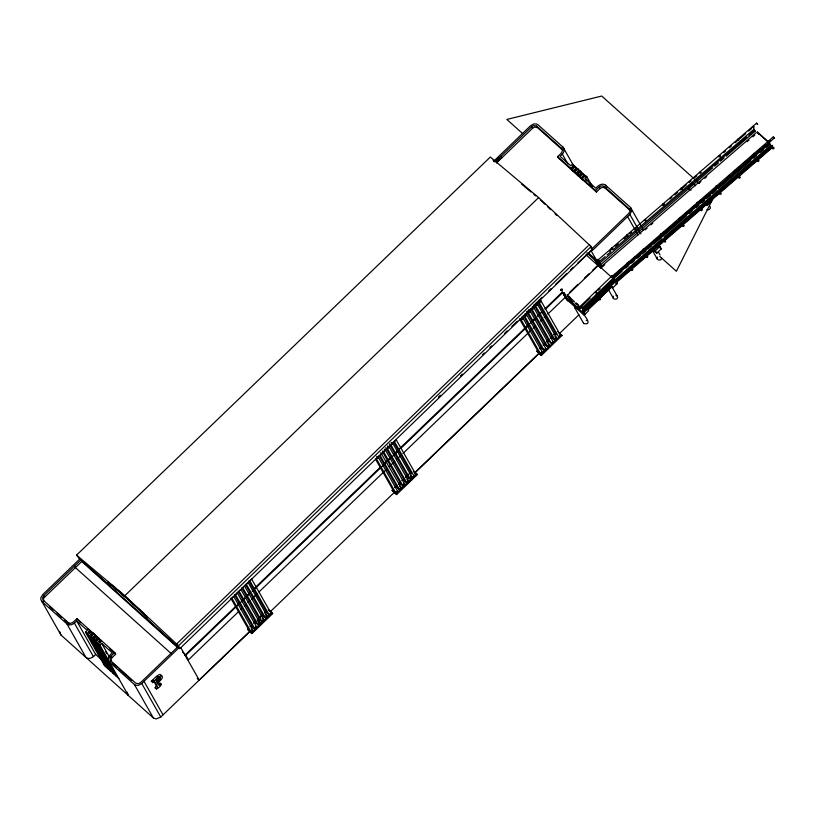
<?xml version="1.0" encoding="UTF-8"?>
<svg xmlns="http://www.w3.org/2000/svg" width="815" height="815" viewBox="0 0 815 815"><rect width="100%" height="100%" fill="white"/><g stroke="black" fill="none" stroke-linecap="round" stroke-linejoin="round"><path stroke-width="1.22" d="M59.811 631.768L60.962 635.017L153.393 717.964L156.256 718.962L160.779 717.027L249.828 631.462M127.201 692.241L128.352 695.49L99.848 645.083L98.381 643.758L101.539 640.712M574.534 306.216L574.789 307.815L583.723 323.535C599.687 327.009 566.191 295.804 565.141 296.691L565.59 297.485M579.954 306.878L580.942 307.764L581.502 306.583M615.794 283.121C615.661 285.332 618.891 282.815 616.639 282.479M682.43 188.622L681.768 189.426M701.297 172.373L700.207 173.208M700.727 209.801C700.747 212.216 703.875 209.068 701.348 209.2M739.083 139.559L738.421 140.363M755.108 153.913L754.221 154.758M768.576 141.392C769.37 139.008 771.459 142.482 768.963 142.044M614.459 280.778L614.113 280.533M769.075 142.727L769.676 143.379L769.238 143.032M754.792 130.899L755.026 131.297M599.219 261.309L599.412 261.778M611.851 276.621L773.191 136.971L773.863 137.46L774.25 138.122L613.237 277.019L612.055 275.755L579.547 306.99L580.728 308.253L579.608 307.011M613.165 276.988L612.055 275.755M773.17 137.022L774.25 138.122M770.358 144.958L770.725 145.467M613.349 296.232C611.423 300.246 619.359 300.114 617.291 296.161L611.107 285.474L602.254 293.991M657.338 257.102C655.484 260.647 662.473 261.37 661.515 257.54M678.64 218.736L679.262 218.145M718.728 156.113L719.981 155.543M738.767 177.171C738.095 179.545 741.935 177.252 739.521 176.733M772.63 147.902C772.274 150.714 775.89 147.077 772.956 147.596M153.607 680.861L156.297 685.721L155.145 687.952M161.146 675.808L160.952 674.851L159.76 674.372L156.826 676.012L151.325 681.218L152.731 682.573C155.227 679.313 156.806 685.435 157.621 687.269C153.006 692.027 164.773 684.519 159.862 683.133L158.344 684.243L157.672 683.683M712.84 198.829L676.379 271.273L659.722 256.358M159.923 678.498L160.433 677.764M561.667 289.773C562.839 287.664 559.365 290.303 561.178 290.201M599.341 298.81C598.353 301.723 602.682 298.351 599.524 298.667M631.462 269.317C630.209 271.731 634.63 269.796 632.063 269.042M682.797 225.276C681.544 227.701 685.965 225.755 683.398 225.011M757.614 160.372C756.463 163.041 760.904 160.392 758.001 160.137M564.744 294.714L564.174 294.918L564.795 294.266M563.98 293.074L563.42 293.308L564.011 292.565M596.998 260.892L598.088 262.226L596.998 260.892L756.514 123.157L757.604 124.481L756.514 123.157M575.268 167.554L572.568 164.08L570.765 165.812L560.058 156.256C562.696 154.453 566.048 150.164 563.063 147.189L537.971 124.766L536.392 123.931L533.743 123.941L530.585 125.714L493.656 161.288M600.93 268.054L591.058 250.714L592.413 249.41L592.811 250.103L629.842 214.427L631.747 210.79L630.586 207.54L605.494 185.117C602.214 182.509 597.945 185.545 595.857 188.245L585.15 178.679L586.963 176.937L585.486 175.622L582.317 178.668L583.397 180.553M99.848 645.083L101.661 643.341L112.338 652.927C109.699 654.73 106.347 659.009 109.322 661.984L134.363 684.457L135.942 685.293L138.591 685.283L141.749 683.52L178.831 647.884L79.269 558.397L80.868 559.976L43.786 595.612L42.512 598.037L43.287 600.207L68.328 622.67C71.598 625.034 74.929 620.449 76.865 618.575L114.803 652.611L115.669 654.15L111.431 658.367L110.911 661.26M80.471 559.284L81.745 561.515L44.662 597.15C42.095 597.986 44.764 603.905 43.287 600.207M114.803 652.611C113.071 654.302 108.008 657.624 110.677 660.68L135.718 683.153L138.54 683.704L140.649 682.532L177.731 646.896M159.292 679.262L156.551 681.717M590.417 245.896L538.623 197.597L490.335 157.03L76.539 555.127L124.827 595.694L176.621 643.993L588.145 245.835M591.14 246.558L592.525 249.359L179.921 648.567L178.536 645.765L591.14 246.558L589.235 244.795M494.837 161.716L499.351 157.366L500.227 158.894L496.61 162.379M495.561 161.513L531.696 126.702L533.794 125.52L536.616 126.07L561.708 148.503C564.388 151.549 559.324 154.881 557.592 156.562L558.469 158.1L596.478 192.065C598.404 190.201 601.735 185.606 605.015 187.959L630.372 210.667M496.437 163.041L532.562 128.24L534.671 127.059L537.482 127.609L562.849 150.317M141.769 611.831L111.207 584.467L109.852 585.761L107.835 582.226L125.744 597.079L145.804 616.221L147.821 619.767L178.831 647.884M124.827 595.694L538.623 197.597M125.653 597.171L107.835 582.226M574.045 165.394L570.887 168.44L571.957 170.325L573.057 171.313L571.987 169.428L575.145 166.382L577.855 169.866M574.534 172.637L573.465 170.753L574.82 169.449L575.93 170.437L574.575 171.741L575.645 173.626M573.465 170.753L576.623 167.707M93.572 634.315L92.706 632.786L91.341 634.09L92.452 635.079L93.806 633.775L92.696 632.786L89.538 635.822L108.568 669.329L107.101 668.015L88.061 634.508L91.229 631.462L92.105 633M574.575 171.741L577.733 168.695L579.21 170.009L576.052 173.055L577.122 174.95L578.232 175.938L577.152 174.043L580.321 170.997L583.02 174.481M97.606 639.704L96.506 638.716L97.606 639.704L98.961 638.4L97.861 637.411L96.506 638.716L97.576 640.6M579.699 177.252L578.63 175.368L579.985 174.064L581.095 175.052L579.74 176.356L580.81 178.241M578.63 175.368L581.788 172.322M579.74 176.356L582.898 173.31L585.608 176.794M584.375 174.624L581.217 177.67L582.287 179.565M596.478 192.065L595.602 190.537C597.538 188.662 600.859 184.078 604.139 186.421L629.231 208.854L629.934 211.442L628.742 213.438L591.7 249.115L591.303 248.422M438.439 397.048L440.273 395.285M460.455 375.868L462.288 374.105M482.47 354.688L484.304 352.926M489.805 347.628L491.639 345.866M504.485 333.518L507.236 330.87M511.82 326.458L517.321 321.161M526.49 312.339L529.241 309.69M533.835 305.279L542.087 297.332M548.505 291.159L551.256 288.51M555.84 284.099L566.853 273.514M570.52 269.979L573.271 267.33M577.855 262.919L592.525 249.359M235.892 606.177L184.883 655.25L185.351 655.668L250.399 593.096M237.725 604.404L239.559 602.642M241.393 600.879L243.227 599.117M245.06 597.354L250.562 592.057M252.395 590.294L380.768 466.791M382.602 465.029L384.436 463.256M386.269 461.494L391.771 456.206M393.604 454.434L529.312 323.881M531.146 322.108L535.73 317.697M537.564 315.935L543.065 310.647M544.899 308.875L562.33 292.116L567.586 300.969M252.232 591.333L398.81 450.308M400.644 448.545L528.894 325.154M530.728 323.392L536.229 318.105M538.063 316.342L539.897 314.57M541.72 312.807L543.554 311.045M545.388 309.282L562.798 292.544M569.705 292.3L577.927 284.384M584.324 278.241L588.888 273.84M592.536 270.325L598.016 265.058L614.449 279.769M186.523 658.204L188.408 659.885L238.836 611.362M240.67 609.6L242.503 607.837M244.337 606.075L246.171 604.302M248.005 602.54L249.838 600.777M251.672 599.015L257.173 593.717M259.007 591.955L387.38 468.452M389.213 466.689L394.725 461.392M396.559 459.629L401.143 455.218M402.977 453.456L531.349 329.953M533.183 328.18L535.017 326.418M540.518 321.13L542.352 319.368M544.186 317.595L546.019 315.833M547.853 314.07L565.274 297.312M568.014 294.673L598.159 265.67L599.208 265.537L595.205 260.484L586.749 252.915M689.337 189.61L688.206 187.633L692.74 183.273L695.552 185.789M403.761 479.006L401.989 480.707L403.771 479.006M408.193 474.738L405.534 477.295L410.872 472.191M582.287 307.907L612.9 278.445M582.613 309.079L613.4 279.464M199.227 680.097L250.409 630.851M270.59 611.423L394.48 492.24M414.662 472.822L539.469 352.752M559.661 333.325L578.925 314.784M582.481 312.227L615.366 280.584L771.092 146.007M586.953 308.253L588.725 306.552M404.709 483.998L402.905 485.74L400.654 483.723L402.895 485.74L404.709 483.998L403.598 483.01M611.586 286.32L587.686 309.323L587.197 308.467L596.937 299.105M565.111 297.057L582.949 313.031L615.906 281.297M582.949 313.031L611.433 285.77L610.476 284.853M587.442 309.099L595.408 301.438M600.716 296.324L611.342 286.106L610.863 285.25M268.736 610.221L271.976 613.125L251.54 632.776L247.505 629.16L251.855 633.622L272.658 613.634L268.614 610.14M611.912 286.615L588.012 309.619L587.116 308.814M252.029 633.449L247.526 629.139M396.742 494.399L392.086 490.223L396.569 494.573L417.372 474.585M541.476 355.36L541.068 354.77L561.464 335.118L562.024 335.373L541.292 355.534L536.81 351.173L541.068 354.831M659.946 246.415L661.332 248.86L656.798 253.221L655.413 250.775L659.946 246.415L658.072 244.734M711.699 201.224L707.165 205.584L705.311 204.025M79.656 559.09L42.686 594.624L40.893 597.619L40.811 599.494L41.932 601.511L66.973 623.974C70.253 626.592 74.522 623.567 76.62 620.867L87.297 630.453L85.483 632.195L104.524 665.702L105.991 667.016L86.96 633.51L85.483 632.195M86.96 633.51L90.129 630.474M90.638 636.821L92.115 638.145L111.146 671.641L109.679 670.327L90.638 636.821L93.806 633.775L97.26 637.625L96.384 636.087L93.216 639.133L112.256 672.64L113.723 673.964L94.693 640.458L93.216 639.133M92.115 638.145L95.284 635.099L96.353 636.984M94.693 640.458L97.861 637.411M95.793 641.446L97.27 642.77L116.3 676.277L114.834 674.952L95.793 641.446L98.961 638.4M97.27 642.77L100.439 639.724L101.305 641.262M66.973 623.974L86.003 657.481C89.283 660.099 93.562 657.073 95.65 654.374L76.62 620.867M381.929 453.741L380.126 455.483L399.554 489.683L401.357 487.951L380.758 452.702M385.546 450.267L404.974 484.467L403.17 486.209L383.743 452.009L385.546 450.267L384.385 449.218M410.403 479.261L390.976 445.051L392.779 443.319L412.217 477.519M540.63 354.097L521.203 319.898L523.006 318.166L521.845 317.116M526.633 314.682L546.06 348.891L544.247 350.623L524.819 316.424L526.633 314.682L525.461 313.632M549.687 345.417L547.874 347.149L528.436 312.95L530.249 311.208L529.078 310.158M533.866 307.734L553.293 341.933L551.49 343.675L532.063 309.466L533.866 307.734L532.704 306.685M534.059 305.085L552.855 338.184L555.107 340.191L535.679 305.992L537.482 304.26L536.321 303.211M560.547 334.996L558.611 336.819L539.184 302.62L540.997 300.888L539.825 299.839M161.156 684.294L159.322 685.303L157.855 682.889L161.727 678.936L162.45 676.98L161.778 675.594L158.12 677.173L152.731 682.573M580.647 308.101L580.219 307.703L590.07 298.076M598.2 290.272L600.003 288.53M257.387 620.093L259.262 618.279M405.717 477.57L407.571 475.787M548.607 340.242L546.794 341.984L548.709 340.191M539.744 348.81L541.537 347.088M270.448 611.647L271.395 610.741M415.161 472.598L539.724 352.905M397.476 490.956L395.662 492.688L393.421 490.681M542.199 351.907L540.386 353.649L538.144 351.632M553.049 341.485L551.246 343.217L548.994 341.21M251.244 632.033L252.833 630.494M254.861 628.548L256.45 627.02M262.094 621.601L263.683 620.072M269.327 614.642L270.916 613.114M248.779 580.932L266.953 612.921L269.205 614.938L271.12 613.094M415.833 474.045L413.918 475.889L394.48 441.679L396.294 439.947L415.721 474.147L414.336 472.7M272.027 613.206L251.631 632.919M396.335 493.809L416.74 474.157L417.372 474.585L413.684 471.274M583.122 309.934L583.52 310.291L583.122 309.934L614.031 280.452M582.328 310.627L582.501 310.118M600.981 264.447L712.718 167.849M714.643 166.189L718.504 162.857M720.429 161.197L724.28 157.866M726.206 156.195L755.108 131.215M609.549 251.193L611.464 249.543M615.305 246.222L618.178 243.746M623.933 238.775L625.849 237.114M629.689 233.803L631.605 232.153M635.445 228.842L637.361 227.181M669.961 199.023L671.886 197.373M674.759 194.887L677.632 192.401M680.515 189.915L686.271 184.954M689.144 182.468L691.059 180.808M694.9 177.497L696.815 175.836M723.669 152.66L725.584 150.999M729.425 147.688L731.34 146.028M735.171 142.717L737.096 141.066M739.969 138.581L745.725 133.609M748.598 131.123L751.481 128.638M600.472 267.249L756.208 132.672M601.949 267.33L604.771 264.722M645.144 229.83L647.069 228.169M650.91 224.848L652.835 223.188M698.975 183.314L700.9 181.653M704.751 178.332L706.666 176.661M747.049 141.769L748.965 140.109M752.816 136.788L754.731 135.127M614.561 274.737L617.444 272.251M619.359 270.6L625.125 265.639M627.041 263.978L630.881 260.668M633.764 258.192L635.68 256.531M639.52 253.231L641.436 251.57M662.554 233.375L664.47 231.725M668.31 228.414L670.225 226.764M674.066 223.453L675.992 221.792M678.864 219.317L682.705 216.006M684.631 214.355L689.429 210.219M692.302 207.733L695.185 205.258M698.058 202.772L700.941 200.286M727.815 177.13L729.731 175.48M733.571 172.169L736.454 169.683M738.37 168.033L741.253 165.547M744.126 163.071L747.009 160.586M748.924 158.935L754.69 153.974M757.563 151.488L760.446 149.013M763.329 146.527L765.244 144.876M614.887 279.27L615.335 279.647L662.106 238.744M664.031 237.084L770.654 145.223M619.4 277.874L621.315 276.214M625.166 272.893L627.081 271.232M630.932 267.901L632.858 266.24M635.741 263.754L668.422 235.504M673.231 231.348L675.146 229.687M678.039 227.202L680.922 224.706M683.805 222.21L699.178 208.925M701.104 207.265L718.412 192.309M721.295 189.814L723.211 188.153M726.104 185.657L728.987 183.171M731.87 180.675L734.753 178.179M738.594 174.858L766.477 150.765M769.36 148.279L771.275 146.618M772.508 145.966L615.875 281.491L772.569 146.079L772.06 145.172M617.709 280.166L630.209 269.368M632.134 267.707L634.05 266.047M635.975 264.386L652.316 250.256M654.241 248.595L658.082 245.274M660.965 242.788L662.89 241.118M666.741 237.797L700.38 208.721M702.306 207.061L706.147 203.74M709.04 201.244L711.923 198.758M714.806 196.262L717.689 193.766M719.614 192.106L736.913 177.161M738.838 175.49L755.179 161.37M757.104 159.709L759.988 157.224M762.871 154.728L765.754 152.232M767.679 150.571L771.52 147.25M616.996 281.216L771.764 147.474M616.425 282.459L772.09 147.76M614.449 275.735L618.29 272.434M620.205 270.784L624.045 267.473M625.971 265.822L641.334 252.599M644.217 250.124L647.1 247.638M649.025 245.987L652.866 242.687M654.781 241.026L659.59 236.9M662.473 234.414L665.356 231.939M667.271 230.288L671.112 226.978M673.037 225.327L676.878 222.026M678.793 220.366L735.466 171.608M737.392 169.958L769.085 142.686M613.787 276.906L615.702 275.256M618.585 272.781L621.468 270.295M623.383 268.644L627.234 265.344M629.149 263.683L632.99 260.382M634.916 258.732L667.567 230.635M671.417 227.324L673.333 225.674M676.216 223.198L679.099 220.712M682.939 217.411L685.823 214.926M688.706 212.45L691.578 209.975M693.504 208.314L697.345 205.013M699.27 203.363L703.111 200.052M705.026 198.402L734.804 172.78M741.528 167.004L743.453 165.343M747.294 162.042L750.177 159.557M753.05 157.081L754.975 155.431M758.816 152.12L761.699 149.644M763.614 147.994L767.465 144.683M769.655 143.389L614.082 277.253L613.563 276.56M614.296 277.976L621.988 271.364M625.828 268.054L628.711 265.578M631.594 263.092L634.477 260.617M637.361 258.131L640.244 255.645M642.159 253.995L646.01 250.684M647.925 249.033L651.776 245.722M653.691 244.072L686.362 215.955M689.245 213.469L692.129 210.993M695.969 207.682L698.852 205.207M701.735 202.721L704.618 200.246M706.544 198.585L710.385 195.284M712.31 193.624L716.151 190.313M718.076 188.662L750.747 160.545M753.63 158.069L756.514 155.584M760.354 152.273L763.237 149.797M766.12 147.311L769.003 144.836M605.148 256.603L599.341 261.564L600.227 262.939M607.073 254.952L610.944 251.641M612.88 249.991L753.987 129.239M600.064 262.827L746.846 136.9M748.771 135.239L754.568 130.268M157.692 682.603L159.862 680.525L160.412 677.927L158.487 677.662L156.103 679.802L157.692 682.603L156.399 681.442L158.558 679.353L159.119 676.766M720.012 193.043C718.168 194.836 722.538 194.683 720.857 192.982M612.187 275.776L613.298 275.755M536.963 351.051L540.987 354.688L561.413 335.026L558.988 332.856M392.178 490.131L396.253 493.727L416.689 474.075L413.46 471.182M156.531 676.919L157.193 676.491M152.935 680.291L151.325 681.218M753.427 126.203L752.642 127.425M700.493 171.649L699.708 172.882M645.093 220.947C647.405 220.366 644.308 218.165 644.298 220.417M627.193 236.34C629.679 235.576 626.002 233.64 626.48 236.004M565.967 297.75L564.938 297.068M577.366 308.753L574.789 307.815M612.442 277.66L612.982 278.282M681.839 187.908L680.871 188.336L680.963 189.284M679.19 219.663L680.158 219.225L680.067 218.288M661.403 233.732C658.836 233.905 661.8 236.707 661.974 234.251M643.504 249.135L642.546 249.573L642.638 250.511M611.831 249.349C614.591 249.003 610.995 246.415 611.332 249.013M612.432 277.131L613.43 275.908M596.244 291.638C593.677 291.811 596.641 294.612 596.814 292.147M584.712 313.143C586.617 313.245 584.549 315.843 583.856 314.193M581.299 306.348L580.137 307.622M754.303 129.911L754.863 130.614L754.303 130.084M737.982 140.394L737.514 139.284L738.859 139.029M716.028 187.501C718.759 187.807 716.018 184.394 715.662 187.053M697.151 203.74C699.881 204.045 697.141 200.643 696.784 203.292M663.868 203.821L662.84 204.025L662.666 204.983M662.962 205.248L663.991 205.044L664.164 204.086M642.801 250.623L644.084 249.645M706.992 209.537C709.04 210.8 711.638 207.835 709.682 206.164M615.885 295.203L617.291 296.161M586.23 320.397L586.78 320.59M770.165 144.337L769.666 143.725M600.217 263.133L599.911 262.817M752.775 127.588L753.783 127.639L754.221 126.722M718.911 156.857L720.103 156.765L720.277 155.808M614.092 277.65L614.194 278.037M601.062 264.692L600.828 264.437M659.508 247.363L661.332 248.86M653.151 250.215L656.798 253.221M610.843 286.432L612.676 287.96L617.21 283.6L616.344 282.061M521.631 184.119L531.003 191.983M533.815 194.347L535.689 195.916M582.297 308.376L582.766 308.946L582.317 308.539M79.554 558.621L76.539 555.127M563.766 292.962L565.671 294.643M567.566 296.314L571.356 299.665M575.145 303.017L577.051 304.688M768.331 141.841L757.166 131.836L757.675 132.743M757.614 132.631L767.852 141.8M772.569 146.079L772.732 146.639M758.225 133.701L758.796 134.22M699.107 183.243L601.725 96.038L506.828 119.438L522.71 133.66M688.206 187.633L691.028 190.15M572.242 167.136L573.342 168.124M578.507 172.739L577.407 171.751L578.477 173.636M582.572 176.366L583.672 177.354M557.592 156.562L595.602 190.537M653.538 249.095L655.413 250.775M493.075 160.29L494.878 161.9M591.13 248.096L592.23 249.084M593.962 257.459L595.785 259.099M588.369 253.108L596.621 260.494L588.012 252.966M598.475 265.853L600.889 267.85M585.944 254.738L598.159 265.67L595.205 260.484L596.254 260.352L600.421 267.677M611.016 285.81L611.984 286.727L588.073 309.731L587.177 308.926M567.199 294.877L569.909 297.312M576.236 302.976L578.049 304.596M564.52 294.633L566.384 296.303M570.103 299.635L572.884 302.131M577.54 306.287L580.331 308.793M538.022 301.581L539.184 302.62M534.508 304.953L535.679 305.992M530.891 308.427L532.063 309.466M527.274 311.901L528.436 312.95M523.658 315.374L524.819 316.424M547.935 343.614L549.432 344.959L547.629 346.691L545.378 344.684L547.619 346.701L549.432 344.959L548.332 343.971M520.031 318.859L521.203 319.898M542.006 348.616L543.503 349.951L542.016 348.616L523.199 315.517M538.389 352.09L539.887 353.435L538.399 352.1L519.583 318.991M389.804 444.012L390.976 445.051M382.571 450.96L383.743 452.009M408.162 477.244L409.66 478.588L408.162 477.244L389.356 444.144M385.74 447.618L404.535 480.718L406.033 482.062M393.686 491.15L395.927 493.167L397.74 491.425L378.313 457.225L376.499 458.957L395.927 493.167L393.686 491.15L375.511 459.161M265.731 614.755L267.228 616.089L265.415 617.831L263.174 615.824L265.415 617.831L267.228 616.099L265.731 614.755M263.449 616.293L264.946 617.638L263.449 616.293L245.274 584.304M241.648 587.778L259.832 619.777L261.33 621.111M257.744 621.03L259.995 623.047L258.182 624.789L255.941 622.772L258.182 624.789L259.995 623.047L258.885 622.059M248.972 630.199L251.214 632.216L253.027 630.474L233.599 596.274L231.786 598.016L251.214 632.216L248.972 630.199L230.798 598.21M79.279 558.387L109.852 585.761M182.642 652.173L185.453 654.69L188.408 659.885M197.342 678.406L199.237 680.077M557.674 331.573L562.095 335.546M552.876 338.194L555.117 340.201M413.327 471.09L416.74 474.157M406.828 479.179L408.325 480.524L406.512 482.266L404.271 480.249M404.546 480.718L405.646 481.706M268.237 609.671L272.658 613.634M262.114 618.228L263.612 619.573L261.798 621.305L259.557 619.298M259.832 619.767L260.932 620.765M252.589 626.725L254.086 628.059L252.589 626.725L234.414 594.726M251.264 628.66L252.752 630.005L250.949 631.737L248.707 629.72M113.805 586.668L115.689 588.369M117.584 590.06L140.231 610.384M142.116 612.075L145.885 615.457M81.745 561.515L177.66 647.589M171.323 653.671L75.408 567.597L74.542 566.068M197.393 678.447L199.227 680.087L180.757 647.589M161.258 684.478L159.862 683.133M158.344 684.243L159.648 685.415M156.327 686.098L157.621 687.269M155.033 687.768L156.439 689.113M80.573 622.66L76.865 618.575M87.205 628.61L90.047 631.156M109.984 649.046L115.669 654.15M89.874 632.766L88.764 631.778L89.844 633.663M92.452 635.079L91.341 634.09L92.421 635.975M95.029 637.391L93.929 636.403L94.998 638.288M100.184 642.016L99.084 641.028L100.153 642.913M88.061 634.508L89.538 635.822M49.674 606.696L53.362 609.997M57.04 613.308L61.645 617.434M64.405 619.909L68.093 623.22L67.217 621.682M112.48 663.043L117.115 667.21M118.97 668.87L131.959 680.525M95.65 654.374L101.875 659.967M118.888 678.589L117.411 677.265L98.381 643.758M568.911 296.629L574.432 301.754M577.193 304.311L580.881 307.724M176.621 643.993L178.536 645.765M178.006 646.794L179.921 648.567M540.365 199.93L544.94 204.259M547.69 206.867L550.441 209.465M555.015 213.795L556.849 215.527M111.288 661.933L110.677 660.68M613.359 279.036L613.165 279.005M771.999 145.559L772.477 146.415M758.174 133.181L758.653 134.037M658.255 251.723L660.068 254.912M630.586 207.54L643.483 230.238M629.231 208.854L630.107 210.382M652.55 250.725L657.369 259.221M629.842 214.427L640.896 233.885M627.591 216.607L638.023 234.975M605.494 185.117L606.727 187.277M604.139 186.421L605.015 187.959M599.219 187.053L600.084 188.591M586.963 176.937L592.485 186.666M585.486 175.622L586.708 177.782M587.941 179.942L590.396 184.261M585.15 178.679L586.382 180.838M580.321 170.997L582.155 174.247M577.733 168.695L579.577 171.934M575.145 166.382L576.989 169.622M563.063 147.189L573.505 165.567M572.568 164.08L573.791 166.24M561.708 148.503L562.574 150.031M560.598 147.505L561.474 149.043M562.319 154.076L567.841 163.805M536.616 126.07L537.482 127.609M531.696 126.702L532.562 128.24M597.884 259.272L599.076 261.381M600.268 263.479L601.46 265.578M596.702 259.914L600.879 267.259M590.783 250.48L591.181 251.173M608.398 289.559L613.389 298.341M500.981 156.286L501.857 157.825M587.472 308.661L588.644 310.719L584.111 315.079L566.282 299.115L562.33 292.116M540.997 300.888L560.425 335.087M539.377 299.971L540.63 302.182M537.564 301.713L556.37 334.812M537.482 304.26L556.91 338.459M535.863 303.343L537.116 305.554M532.246 306.817L533.499 309.028M530.443 308.559L549.239 341.658M530.249 311.208L549.677 345.407M528.629 310.301L529.882 312.502M526.826 312.043L545.622 345.132M525.013 313.775L526.266 315.976M523.006 318.166L542.444 352.365M521.396 317.249L522.649 319.46M393.492 441.883L411.667 473.872M391.169 442.402L392.423 444.613M408.59 480.993L389.163 446.793L387.359 448.535L406.787 482.735M387.543 445.887L388.806 448.087M382.744 452.203L400.919 484.202M379.128 455.677L397.302 487.676M376.693 456.308L377.946 458.519M271.008 613.196L251.58 578.996L249.767 580.738L269.205 614.938M267.503 616.568L248.076 582.368L246.262 584.111L265.69 618.31M260.26 623.526L240.833 589.316L239.029 591.058L258.457 625.258M238.031 591.252L256.205 623.251M144.011 681.35L163.041 714.857M141.749 683.52L160.779 717.027M134.363 684.457L153.393 717.964M111.186 656.085L112.052 657.624M101.661 643.341L109.638 657.389M105.593 651.542L106.836 653.722M74.359 623.047L93.389 656.554M68.328 622.67L69.194 624.209M43.786 595.612L44.662 597.15M41.932 601.511L60.962 635.017M583.723 323.535L583.397 322.485M755.087 153.709L753.865 153.322L753.508 154.422M561.056 289.957C562.055 292.891 563.562 287.624 561.056 289.957M597.385 260.902C598.393 263.846 599.901 258.579 597.385 260.902M627.306 262.776C628.304 265.71 629.812 260.443 627.306 262.776M646.377 256.674C647.375 259.608 648.883 254.341 646.377 256.674M664.266 241.271C665.274 244.205 666.782 238.938 664.266 241.271M734.753 170.457C735.751 173.401 737.259 168.135 734.753 170.457M753.732 128.943L754.232 129.534L753.793 128.943M251.957 624.871L250.185 626.582L251.957 624.871M255.503 621.458L253.73 623.169L255.503 621.468M262.593 614.632L257.275 619.757L262.603 614.642M266.138 611.219L264.366 612.931L266.159 611.23M396.671 485.822L394.898 487.533L396.671 485.832M400.216 482.409L398.443 484.12L400.226 482.419M541.394 346.782L539.622 348.484L541.394 346.782M544.94 343.37L543.167 345.081L544.95 343.37M548.485 339.957L546.712 341.668L548.495 339.967M552.04 336.544L550.268 338.256L552.05 336.554M555.586 333.131L553.813 334.843L555.596 333.141M256.379 626.521L254.565 628.263L252.324 626.246L254.565 628.263L256.379 626.521M401.092 487.482L399.279 489.214L397.037 487.197L399.279 489.214L401.092 487.482L399.595 486.137L401.092 487.482M411.942 477.05L410.128 478.792L407.887 476.775L410.128 478.792L411.942 477.05L410.444 475.705L411.942 477.05M545.816 348.433L544.013 350.175L541.761 348.158L544.002 350.175L545.816 348.433M556.665 338.001L554.862 339.743L552.611 337.736L554.862 339.743L556.665 338.001L555.168 336.666L556.665 338.001M237.216 592.8L235.413 594.532L254.84 628.732L256.644 627L237.216 592.8M244.449 585.842L242.646 587.584L262.073 621.784L263.887 620.042L244.449 585.842M581.849 307.123L582.481 307.805L581.89 307.143"/></g></svg>
